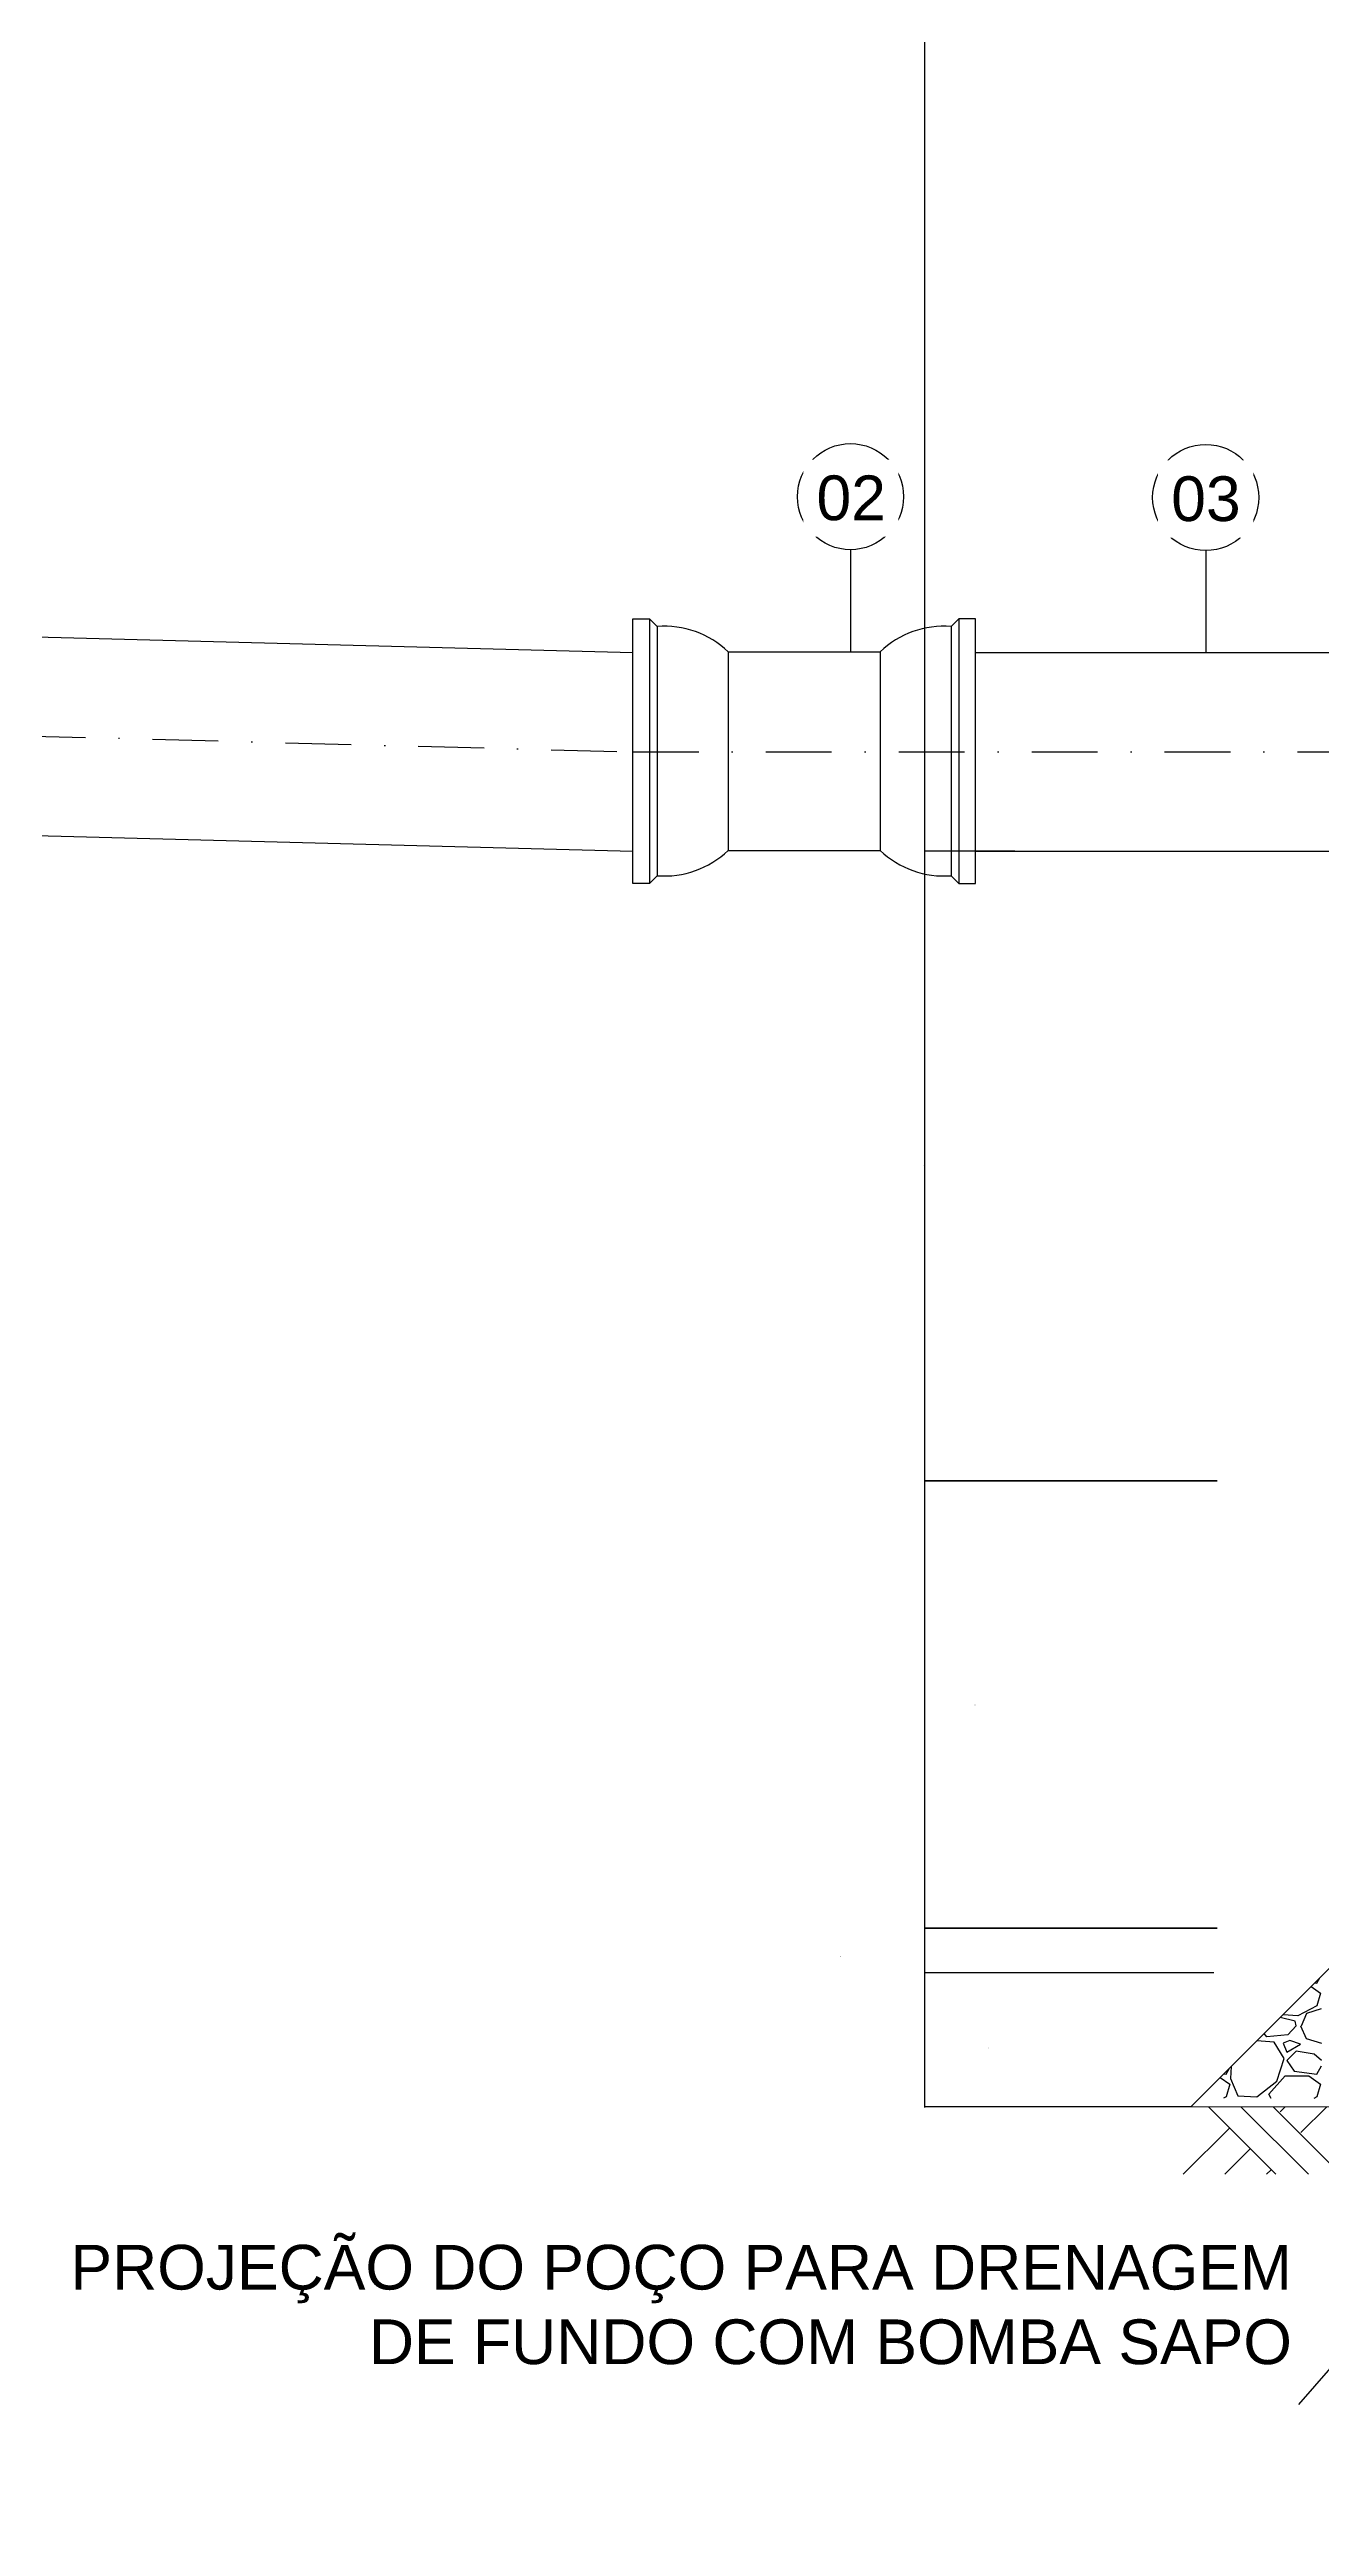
# Model space of a CAD drawing. Extents: x -160 to 364724, y -100 to 7353297.
# Drawn here: x 361505.7 to 361602.4, y 7349090.2 to 7349278.4 of the extents above; entities that cross this region are included whole.
import ezdxf
from ezdxf.enums import TextEntityAlignment as Align

# ---------------------------------------------------------------- set-up
doc = ezdxf.new("R2010")
doc.units = 0
doc.header["$LTSCALE"] = 5
doc.linetypes.add('SGC_DASHDOT', pattern=[1, 0.5, -0.25, 0, -0.25])
for name, color, linetype in [('01-CONTINUA', 1, 'Continuous'), ('BOLA LM', 1, 'Continuous'), ('FLANGES', 2, 'Continuous'), ('GER-SIMBOLOS', 1, 'Continuous'), ('Q-PLATO', 5, 'Continuous'), ('SANC_COTAS', 1, 'Continuous'), ('SANC_TEXTO', 2, 'Continuous'), ('SGC-Conexoes (Linhas Externas)', 3, 'Continuous'), ('SGC-Eixos', 253, 'SGC_DASHDOT'), ('SGC-Tubos (Desenho Bifilar)', 3, 'Continuous')]:
    doc.layers.add(name, color=color, linetype=linetype)
doc.styles.add('R-80', font='arial.ttf')
doc.dimstyles.new('LEADER - 25', dxfattribs={"dimscale": 0.025, "dimtxt": 2, "dimasz": 1.5, "dimexe": 2, "dimexo": 1, "dimgap": 1, "dimtad": 1, "dimzin": 0, "dimtxsty": 'R-80', "dimcen": 0, "dimdle": 2, "dimclrd": 1, "dimclre": 1, "dimclrt": 2, "dimadec": 0, "dimazin": 0, "dimtfac": 0.5, "dimtmove": 2, "dimatfit": 3, "dimfxl": 1, "dimtolj": 1, "dimtzin": 0, "dimarcsym": 0})

msp = doc.modelspace()

# ---------------------------------------------------------------- linework, layer by layer
for points in [[(361572.242, 7349217.468), (361572.246, 7349217.472), (361572.204, 7349217.506), (361572.208, 7349217.51)], [(361572.208, 7349217.51), (361572.204, 7349217.506), (361572.246, 7349217.472), (361572.242, 7349217.468)], [(361572.208, 7349169.679), (361572.204, 7349169.675), (361572.246, 7349169.642), (361572.242, 7349169.638)], [(361572.242, 7349169.617), (361572.246, 7349169.621), (361572.204, 7349169.654), (361572.208, 7349169.658)], [(361572.208, 7349135.706), (361572.204, 7349135.703), (361572.246, 7349135.669), (361572.242, 7349135.665)], [(361572.242, 7349135.644), (361572.246, 7349135.648), (361572.204, 7349135.682), (361572.208, 7349135.686)], [(361572.208, 7349132.309), (361572.204, 7349132.305), (361572.246, 7349132.272), (361572.242, 7349132.268)], [(361572.242, 7349132.268), (361572.246, 7349132.272), (361572.204, 7349132.305), (361572.208, 7349132.309)], [(361572.208, 7349122.138), (361572.204, 7349122.134), (361572.246, 7349122.101), (361572.242, 7349122.097)]]:
    msp.add_solid(points)
at = {"layer": '01-CONTINUA', "color": 9, "linetype": 'Continuous'}
for p, q in [((361601.567, 7349131.253), (361602.285, 7349130.756)), ((361601.849, 7349131.535), (361602.009, 7349131.515)), ((361602.009, 7349131.515), (361602.234, 7349131.92)), ((361602.009, 7349129.79), (361600.56, 7349129.03)), ((361601.25, 7349129.237), (361602.354, 7349129.582)), ((361602.285, 7349130.756), (361602.009, 7349129.79)), ((361598.213, 7349127.442), (361597.995, 7349127.68)), ((361599.8, 7349127.581), (361598.213, 7349127.442)), ((361600.353, 7349128.616), (361599.215, 7349128.9)), ((361600.56, 7349129.03), (361599.434, 7349129.12)), ((361600.422, 7349128.271), (361599.8, 7349127.581)), ((361600.422, 7349128.271), (361600.353, 7349128.616)), ((361600.767, 7349128.271), (361601.181, 7349127.304)), ((361600.836, 7349128.271), (361601.25, 7349129.237)), ((361598.765, 7349127.028), (361597.452, 7349127.138)), ((361599.524, 7349125.786), (361598.765, 7349127.028)), ((361598.972, 7349124.06), (361599.524, 7349125.786)), ((361599.938, 7349127.166), (361599.455, 7349126.959)), ((361599.455, 7349126.959), (361599.731, 7349126.269)), ((361599.731, 7349126.269), (361600.767, 7349126.89)), ((361600.422, 7349126.338), (361599.731, 7349125.648)), ((361599.731, 7349125.648), (361600.283, 7349124.819)), ((361600.767, 7349126.89), (361599.938, 7349127.166)), ((361601.802, 7349126.131), (361600.422, 7349126.338)), ((361601.181, 7349127.304), (361602.354, 7349126.959)), ((361602.354, 7349125.648), (361601.802, 7349126.131)), ((361594.664, 7349124.35), (361595.382, 7349123.853)), ((361594.946, 7349124.631), (361595.106, 7349124.612)), ((361595.106, 7349124.612), (361595.331, 7349125.016)), ((361595.382, 7349123.853), (361595.106, 7349122.886)), ((361595.495, 7349125.18), (361595.451, 7349124.267)), ((361595.451, 7349124.267), (361596.003, 7349122.955)), ((361597.453, 7349122.886), (361598.972, 7349124.06)), ((361598.351, 7349123.093), (361599.593, 7349124.474)), ((361599.593, 7349124.474), (361601.388, 7349124.474)), ((361600.283, 7349124.819), (361602.009, 7349124.612)), ((361601.388, 7349124.474), (361602.285, 7349123.853)), ((361602.009, 7349124.612), (361602.354, 7349125.233)), ((361602.285, 7349123.853), (361602.009, 7349122.886)), ((361595.106, 7349122.886), (361594.898, 7349122.778)), ((361596.003, 7349122.955), (361597.453, 7349122.886)), ((361598.541, 7349122.766), (361598.351, 7349123.093)), ((361602.009, 7349122.886), (361601.761, 7349122.756))]:
    msp.add_line(p, q, dxfattribs=at)
at = {"layer": 'BOLA LM'}
for p, q in [((361566.57, 7349240.389), (361566.57, 7349232.638)), ((361593.557, 7349240.324), (361593.557, 7349232.573))]:
    msp.add_line(p, q, dxfattribs=at)
for centre in [(361566.57, 7349244.419), (361593.557, 7349244.354)]:
    msp.add_circle(centre, 4.03, dxfattribs=at)
at = {"layer": 'FLANGES'}
for p, q in [((361550.035, 7349215.04), (361550.035, 7349235.152)), ((361550.035, 7349235.152), (361551.292, 7349235.152)), ((361551.292, 7349235.152), (361551.292, 7349215.04)), ((361551.292, 7349235.152), (361551.884, 7349234.559)), ((361574.801, 7349235.152), (361574.208, 7349234.559)), ((361574.801, 7349235.152), (361574.801, 7349215.04)), ((361576.058, 7349235.152), (361574.801, 7349235.152)), ((361576.058, 7349215.04), (361576.058, 7349235.152)), ((361551.884, 7349234.559), (361551.884, 7349215.632)), ((361574.208, 7349234.559), (361574.208, 7349215.632)), ((361557.271, 7349232.638), (361557.271, 7349217.554)), ((361568.822, 7349232.638), (361568.822, 7349217.554)), ((361551.292, 7349215.04), (361550.035, 7349215.04)), ((361551.884, 7349215.632), (361551.292, 7349215.04)), ((361574.208, 7349215.632), (361574.801, 7349215.04)), ((361574.801, 7349215.04), (361576.058, 7349215.04))]:
    msp.add_line(p, q, dxfattribs=at)
for centre, start, end in [((361552.438, 7349227.6), 46.1869, 94.55022), ((361573.655, 7349227.6), 85.44978, 133.8131), ((361552.438, 7349222.591), 265.44978, 313.8131), ((361573.655, 7349222.591), 226.1869, 274.55022)]:
    msp.add_arc(centre, 6.981, start, end, dxfattribs=at)
at = {"layer": 'GER-SIMBOLOS'}
for p, q in [((361598.88, 7349117.001), (361593.784, 7349122.097)), ((361601.357, 7349117.001), (361596.261, 7349122.097)), ((361603.798, 7349117.001), (361598.702, 7349122.097)), ((361599.213, 7349121.748), (361599.562, 7349122.097)), ((361600.795, 7349120.166), (361602.726, 7349122.097)), ((361591.853, 7349117.001), (361595.359, 7349120.507)), ((361595.017, 7349117.001), (361596.941, 7349118.924)), ((361598.182, 7349117.001), (361598.523, 7349117.342))]:
    msp.add_line(p, q, dxfattribs=at)
at = {"layer": 'Q-PLATO'}
msp.add_circle((361476.319, 7349234.441), 463.496, dxfattribs=at)
at = {"layer": 'SANC_COTAS'}
for p, q in [((361572.225, 7349217.439), (361572.225, 7349450.591)), ((361579.057, 7349217.489), (361572.175, 7349217.489)), ((361579.057, 7349217.489), (361572.175, 7349217.489)), ((361572.225, 7349169.608), (361572.225, 7349217.539)), ((361594.424, 7349169.658), (361572.175, 7349169.658)), ((361594.424, 7349169.638), (361572.175, 7349169.638)), ((361572.225, 7349135.636), (361572.225, 7349169.688)), ((361594.424, 7349135.686), (361572.175, 7349135.686)), ((361594.424, 7349135.665), (361572.175, 7349135.665)), ((361572.225, 7349132.238), (361572.225, 7349135.715)), ((361594.18, 7349132.288), (361572.175, 7349132.288)), ((361594.18, 7349132.288), (361572.175, 7349132.288)), ((361572.225, 7349122.067), (361572.225, 7349132.338)), ((361592.407, 7349122.117), (361572.175, 7349122.117))]:
    msp.add_line(p, q, dxfattribs=at)
at = {"layer": 'SANC_COTAS', "linetype": 'Continuous', "lineweight": 13}
for p, q in [((361606.021, 7349135.707), (361592.432, 7349122.117)), ((361592.432, 7349122.117), (361806.693, 7349122.117))]:
    msp.add_line(p, q, dxfattribs=at)
at = {"layer": 'SGC-Conexoes (Linhas Externas)'}
for p, q in [((361557.271, 7349232.638), (361568.822, 7349232.638)), ((361557.271, 7349217.554), (361568.822, 7349217.554))]:
    msp.add_line(p, q, dxfattribs=at)
at = {"layer": 'SGC-Eixos', "ltscale": 2}
for p, q in [((361291.413, 7349231.884), (361550.035, 7349225.031)), ((361550.035, 7349225.031), (361656.921, 7349225.031))]:
    msp.add_line(p, q, dxfattribs=at)
at = {"layer": 'SGC-Tubos (Desenho Bifilar)'}
for p, q in [((361300.918, 7349239.164), (361550.035, 7349232.573)), ((361576.058, 7349232.573), (361622.986, 7349232.573)), ((361315.908, 7349223.66), (361550.035, 7349217.489)), ((361576.058, 7349217.489), (361622.986, 7349217.489))]:
    msp.add_line(p, q, dxfattribs=at)

# ---------------------------------------------------------------- texts
at = {"layer": 'SANC_COTAS', "char_height": 0.05, "attachment_point": 5, "rotation": 90, "style": 'R-80'}
for s, insert in [('\\A1;47,83', (361572.17, 7349193.574)), ('\\A1;33,95', (361576.036, 7349152.662)), ('\\A1;3,38', (361565.795, 7349133.542)), ('\\A1;10,17', (361577.058, 7349126.623))]:
    msp.add_mtext(s, dxfattribs=dict(at, insert=insert))

# ---------------------------------------------------------------- leaders
at = {"layer": 'SANC_COTAS'}
msp.add_leader([(361652.882, 7349159.467), (361600.609, 7349099.519)], dimstyle='LEADER - 25', dxfattribs=at)

# ---------------------------------------------------------------- next in the draw order: wipeouts: each hides what was drawn before it
for points, layer in [([(361506.821, 7349100.529), (361601.298, 7349100.529), (361601.298, 7349112.828), (361506.821, 7349112.828)], 'SANC_COTAS'), ([(361562.991, 7349241.385), (361570.201, 7349241.385), (361570.201, 7349247.232), (361562.991, 7349247.232)], 'SANC_TEXTO'), ([(361589.944, 7349241.317), (361597.189, 7349241.317), (361597.189, 7349247.167), (361589.944, 7349247.167)], 'SANC_TEXTO')]:
    msp.add_wipeout(points).dxf.layer = layer

# ---------------------------------------------------------------- next in the draw order: texts
at = {"layer": 'SANC_COTAS', "color": 2, "insert": (361600.109, 7349111.639), "char_height": 3.39726, "attachment_point": 3, "style": 'R-80'}
msp.add_mtext('PROJEÇÃO DO POÇO PARA DRENAGEM\\PDE FUNDO COM BOMBA SAPO', dxfattribs=at)
at = {"layer": 'SANC_TEXTO', "style": 'R-80'}
for s, p in [('02', (361566.623, 7349242.632)), ('03', (361593.576, 7349242.567))]:
    msp.add_text(s, height=3.3973, dxfattribs=at).set_placement(p, align=Align.CENTER)

doc.saveas('drawing.dxf')
